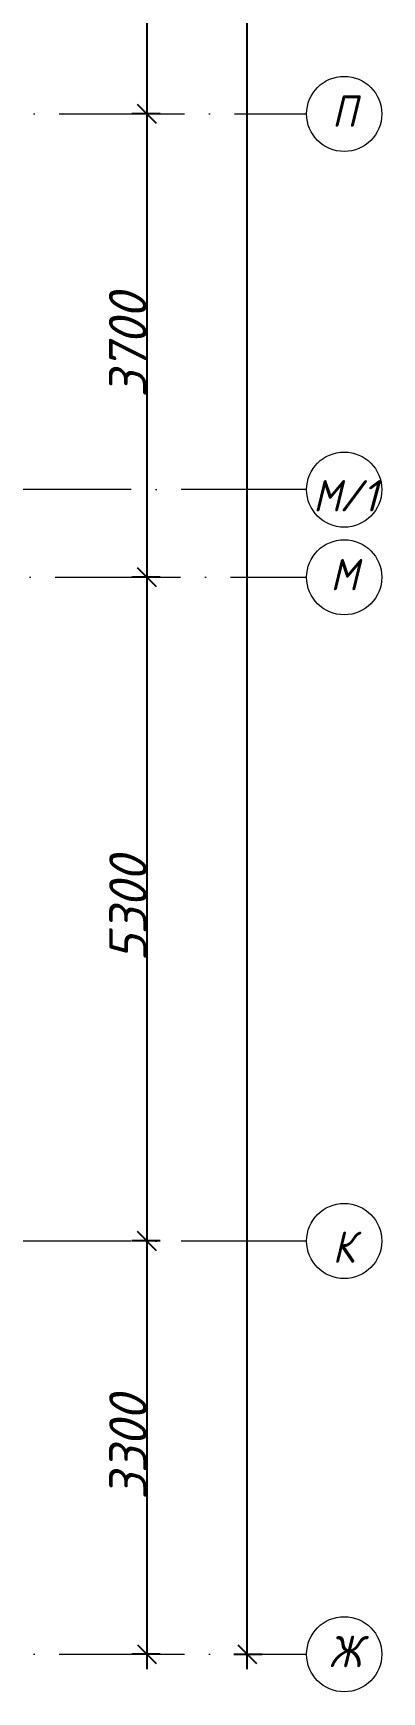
# Model space of a CAD drawing. Header units: millimetres. Extents: x -537608 to 253996, y -217170 to 186033.
# Drawn here: x -160122 to -157340, y -42857 to -29612 of the extents above; entities that cross this region are included whole.
import ezdxf

# ---------------------------------------------------------------- set-up
doc = ezdxf.new("R2010")
doc.units = ezdxf.units.MM
doc.linetypes.add('50_200_ШТРИХ_1Т_ш5_п1_п1_', pattern=[1400, 1000, -200, 0, -200])
for name, color, linetype, lineweight in [('A-____-____-DIMS', 7, 'Continuous', 9), ('S-GRID-____-IDEN', 7, 'Continuous', 9), ('S-GRID-____-OTLN-1', 7, '50_200_ШТРИХ_1Т_ш5_п1_п1_', 9)]:
    doc.layers.add(name, color=color, linetype=linetype, lineweight=lineweight)
doc.styles.add('ISOCPEUR_I', font='isocpeui.ttf', dxfattribs={"height": 300})
doc.dimstyles.new('ISO-2_5_0_9К_БОЛЬШОЙ_ОСИ', dxfattribs={"dimscale": 304.8, "dimtxt": 248.995294, "dimasz": 0.492126, "dimexe": 0.393701, "dimexo": 0, "dimgap": 0, "dimtad": 1, "dimdec": 0, "dimzin": 0, "dimdsep": 46, "dimtxsty": 'ISOCPEUR_I', "dimblk1": 'OBLIQUE', "dimblk2": 'OBLIQUE', "dimsah": 1, "dimcen": 0.09, "dimdle": 0.393701, "dimazin": 0, "dimtfac": 1, "dimtdec": 4, "dimtix": 1, "dimtmove": 0, "dimatfit": 3, "dimfxl": 1, "dimtvp": 1, "dimtolj": 1, "dimtzin": 0, "dimarcsym": 2})

# ---------------------------------------------------------------- blocks, each defined once
blk = doc.blocks.new('Ось сетки - Круг_Ø6_00__ISO-2_5_0_9K_-25732049-АР1_План отверстий 2 этажа в осях 1-64_А-ГГ')
at = {"layer": 'S-GRID-____-IDEN'}
blk.add_circle((0, 0), 3, dxfattribs=at)
blk = doc.blocks.new('_Oblique')
at = {"color": 0, "linetype": 'ByBlock', "lineweight": -2}
blk.add_line((-0.5, -0.5), (0.5, 0.5), dxfattribs=at)
blk = doc.blocks.new('*D2527')
at = {"layer": 'A-____-____-DIMS', "color": 0, "lineweight": -2, "transparency": 16777216}
for p, q in [((-159215, -24137), (-159215, -30377)), ((-159109, -24257), (-159335, -24257)), ((-159109, -30257), (-159335, -30257))]:
    blk.add_line(p, q, dxfattribs=at)
at = {"layer": 'Defpoints', "color": 0, "transparency": 16777216}
for p in [(-159109, -24257), (-159215, -30257), (-159109, -30257)]:
    blk.add_point(p, dxfattribs=at)
at = {"layer": 'A-____-____-DIMS', "color": 0, "lineweight": -2, "transparency": 16777216, "xscale": 150, "yscale": 150, "zscale": 150}
for p, rotation in [((-159215, -24257), 90), ((-159215, -30257), 270)]:
    blk.add_blockref('_Oblique', p, dxfattribs=dict(at, rotation=rotation))
at = {"layer": 'A-____-____-DIMS', "color": 0, "transparency": 16777216, "insert": (-159365, -27257), "char_height": 300, "width": 758.48, "attachment_point": 5, "rotation": 90, "style": 'ISOCPEUR_I'}
blk.add_mtext('\\A1;6000', dxfattribs=at)
blk = doc.blocks.new('*D2528')
at = {"layer": 'A-____-____-DIMS', "color": 0, "lineweight": -2, "transparency": 16777216}
for p, q in [((-159215, -30137), (-159215, -34077)), ((-159109, -30257), (-159335, -30257)), ((-159109, -33957), (-159335, -33957))]:
    blk.add_line(p, q, dxfattribs=at)
at = {"layer": 'Defpoints', "color": 0, "transparency": 16777216}
for p in [(-159109, -30257), (-159215, -33957), (-159109, -33957)]:
    blk.add_point(p, dxfattribs=at)
at = {"layer": 'A-____-____-DIMS', "color": 0, "lineweight": -2, "transparency": 16777216, "xscale": 150, "yscale": 150, "zscale": 150}
for p, rotation in [((-159215, -30257), 90), ((-159215, -33957), 270)]:
    blk.add_blockref('_Oblique', p, dxfattribs=dict(at, rotation=rotation))
at = {"layer": 'A-____-____-DIMS', "color": 0, "transparency": 16777216, "insert": (-159367, -32107), "char_height": 300, "width": 758.48, "attachment_point": 5, "rotation": 90, "style": 'ISOCPEUR_I'}
blk.add_mtext('\\A1;3700', dxfattribs=at)
blk = doc.blocks.new('*D2529')
at = {"layer": 'A-____-____-DIMS', "color": 0, "lineweight": -2, "transparency": 16777216}
for p, q in [((-159215, -33837), (-159215, -39377)), ((-159109, -33957), (-159335, -33957)), ((-159109, -39257), (-159335, -39257))]:
    blk.add_line(p, q, dxfattribs=at)
at = {"layer": 'Defpoints', "color": 0, "transparency": 16777216}
for p in [(-159109, -33957), (-159215, -39257), (-159109, -39257)]:
    blk.add_point(p, dxfattribs=at)
at = {"layer": 'A-____-____-DIMS', "color": 0, "lineweight": -2, "transparency": 16777216, "xscale": 150, "yscale": 150, "zscale": 150}
for p, rotation in [((-159215, -33957), 90), ((-159215, -39257), 270)]:
    blk.add_blockref('_Oblique', p, dxfattribs=dict(at, rotation=rotation))
at = {"layer": 'A-____-____-DIMS', "color": 0, "transparency": 16777216, "insert": (-159365, -36607), "char_height": 300, "width": 758.48, "attachment_point": 5, "rotation": 90, "style": 'ISOCPEUR_I'}
blk.add_mtext('\\A1;5300', dxfattribs=at)
blk = doc.blocks.new('*D2530')
at = {"layer": 'A-____-____-DIMS', "color": 0, "lineweight": -2, "transparency": 16777216}
for p, q in [((-159215, -39137), (-159215, -42677)), ((-159109, -39257), (-159335, -39257)), ((-159109, -42557), (-159335, -42557))]:
    blk.add_line(p, q, dxfattribs=at)
at = {"layer": 'Defpoints', "color": 0, "transparency": 16777216}
for p in [(-159109, -39257), (-159215, -42557), (-159109, -42557)]:
    blk.add_point(p, dxfattribs=at)
at = {"layer": 'A-____-____-DIMS', "color": 0, "lineweight": -2, "transparency": 16777216, "xscale": 150, "yscale": 150, "zscale": 150}
for p, rotation in [((-159215, -39257), 90), ((-159215, -42557), 270)]:
    blk.add_blockref('_Oblique', p, dxfattribs=dict(at, rotation=rotation))
at = {"layer": 'A-____-____-DIMS', "color": 0, "transparency": 16777216, "insert": (-159365, -40907), "char_height": 300, "width": 758.48, "attachment_point": 5, "rotation": 90, "style": 'ISOCPEUR_I'}
blk.add_mtext('\\A1;3300', dxfattribs=at)
blk = doc.blocks.new('*D2531')
at = {"layer": 'A-____-____-DIMS', "color": 0, "lineweight": -2, "transparency": 16777216}
for p, q in [((-158415, -42677), (-158415, -8987)), ((-158521, -9107), (-158295, -9107)), ((-158521, -42557), (-158295, -42557))]:
    blk.add_line(p, q, dxfattribs=at)
at = {"layer": 'Defpoints', "color": 0, "transparency": 16777216}
for p in [(-158521, -9107), (-158415, -9107), (-158521, -42557)]:
    blk.add_point(p, dxfattribs=at)
at = {"layer": 'A-____-____-DIMS', "color": 0, "lineweight": -2, "transparency": 16777216, "xscale": 150, "yscale": 150, "zscale": 150}
for p, rotation in [((-158415, -9107), 90), ((-158415, -42557), 270)]:
    blk.add_blockref('_Oblique', p, dxfattribs=dict(at, rotation=rotation))
at = {"layer": 'A-____-____-DIMS', "color": 0, "transparency": 16777216, "insert": (-158565, -25832), "char_height": 300, "width": 971.08, "attachment_point": 5, "rotation": 90, "style": 'ISOCPEUR_I'}
blk.add_mtext('\\A1;33450', dxfattribs=at)

msp = doc.modelspace()

# ---------------------------------------------------------------- linework, layer by layer
at = {"layer": 'S-GRID-____-OTLN-1'}
for p, q in [((-189316.4427, -30257.2474), (-157939.9334, -30257.2474)), ((-157939.9334, -33257.2474), (-189316.4427, -33257.2474)), ((-176747.6725, -33957.2474), (-157939.9334, -33957.2474)), ((-157939.9334, -39257.2474), (-189316.4427, -39257.2474)), ((-189316.4427, -42557.2474), (-157939.9334, -42557.2474))]:
    msp.add_line(p, q, dxfattribs=at)

# ---------------------------------------------------------------- block references
at = {"layer": 'S-GRID-____-IDEN', "xscale": 99.99999999999993, "yscale": 99.99999999999993, "zscale": 99.99999999999993}
for p, rotation in [((-157639.9334, -30257.2474), 269.9999999999996), ((-157639.9334, -33257.2474), 89.9999999999998), ((-157639.9334, -33957.2474), 269.9999999999996), ((-157639.9334, -39257.2474), 89.9999999999998), ((-157639.9334, -42557.2474), 269.9999999999996)]:
    msp.add_blockref('Ось сетки - Круг_Ø6_00__ISO-2_5_0_9K_-25732049-АР1_План отверстий 2 этажа в осях 1-64_А-ГГ', p, dxfattribs=dict(at, rotation=rotation))

# ---------------------------------------------------------------- texts
at = {"layer": 'S-GRID-____-IDEN', "char_height": 250, "attachment_point": 1, "style": 'ISOCPEUR_I'}
for s, insert, width in [('\\fISOCPEUR|b0|i1|c204|p34|;\\W.9;П', (-157737.9129, -30110.6149), 223.670812), ('\\fISOCPEUR|b0|i1|c204|p34|;\\W.9;М', (-157887.5538, -33181.1715), 252.531562), ('/1', (-157679.1945, -33181.1715), 346.329), ('\\fISOCPEUR|b0|i1|c204|p34|;\\W.9;М', (-157749.6129, -33810.6149), 252.531562), ('\\fISOCPEUR|b0|i1|c204|p34|;\\W.9;К', (-157732.7538, -39181.1715), 223.670812), ('\\fISOCPEUR|b0|i1|c204|p34|;\\W.9;Ж', (-157761.7629, -42410.6149), 281.392312)]:
    msp.add_mtext(s, dxfattribs=dict(at, insert=insert, width=width))

# ---------------------------------------------------------------- dimensions: what is measured, and where the dimension line sits
at = {"layer": 'A-____-____-DIMS'}
for base, p1, p2, override, picture, middle in [((-158415.1392, -9107.2474), (-158521.2053, -42557.2474), (-158521.2053, -9107.2474), {"dimpost": '<>', "dimfxl": 33450}, '*D2531', (-158565.1392, -25832.2474)), ((-159215.1392, -30257.2474), (-159109.0732, -24257.2474), (-159109.0732, -30257.2474), {"dimpost": '<>', "dimfxl": 6000}, '*D2527', (-159365.1392, -27257.2474)), ((-159215.1392, -33957.2474), (-159109.0732, -30257.2474), (-159109.0732, -33957.2474), {"dimpost": '<>', "dimfxl": 3700}, '*D2528', (-159367.0711, -32107.2474)), ((-159215.1392, -39257.2474), (-159109.0732, -33957.2474), (-159109.0732, -39257.2474), {"dimpost": '<>', "dimfxl": 5300}, '*D2529', (-159365.1392, -36607.2474)), ((-159215.1392, -42557.2474), (-159109.0732, -39257.2474), (-159109.0732, -42557.2474), {"dimpost": '<>', "dimfxl": 3300}, '*D2530', (-159365.1392, -40907.2474))]:
    dim = msp.add_linear_dim(base=base, p1=p1, p2=p2, angle=90, dimstyle='ISO-2_5_0_9К_БОЛЬШОЙ_ОСИ', override=override, dxfattribs=at)
    dim.commit()
    dim.dimension.update_dxf_attribs({"geometry": picture, "text_midpoint": middle})

doc.saveas('drawing.dxf')
